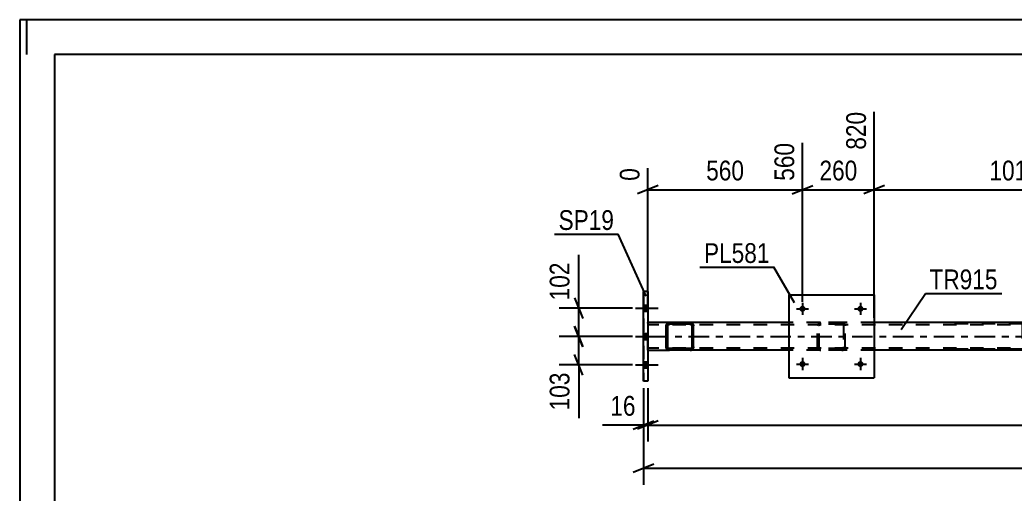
# Model space of a CAD drawing. Header units: millimetres. Extents: x 0 to 841, y 0 to 594.
# Drawn here: x 0 to 144.2, y 525.3 to 594 of the extents above; entities that cross this region are included whole.
import ezdxf

# ---------------------------------------------------------------- set-up
doc = ezdxf.new("R2010")
doc.units = ezdxf.units.MM
doc.linetypes.add('DXK_LINE_DOT2', pattern=[3.9198, 1.9599, -1.9599])
doc.linetypes.add('DXK_LINE_DOT3', pattern=[5.9187, 2.979, -0.9799, 0.9799, -0.9799])
doc.styles.add('Arial Narrow', font='ARIALN.TTF', dxfattribs={"height": 0.2})

# ---------------------------------------------------------------- blocks, each defined once
blk = doc.blocks.new('Unknown-814521683-1135')
at = {"color": 5, "linetype": 'Continuous'}
for p, q in [((841, 594), (0, 594)), ((0, 594), (0, 0)), ((1, 589), (1, 594)), ((836, 589), (5, 589)), ((5, 589), (5, 5))]:
    blk.add_line(p, q, dxfattribs=at)
blk = doc.blocks.new('Bolt-814521683-5010 - 4986')
at = {"linetype": 'Continuous'}
for points in [[(90.98, 551.83), (90.98, 552.71), (90.34, 552.71), (90.34, 551.83)], [(90.98, 551.83), (90.98, 552.71), (90.34, 552.71), (90.34, 551.83)], [(90.98, 551.83), (90.98, 552.71), (90.34, 552.71), (90.34, 551.83)], [(90.98, 547.73), (90.98, 548.61), (90.34, 548.61), (90.34, 547.73)], [(90.98, 547.73), (90.98, 548.61), (90.34, 548.61), (90.34, 547.73)], [(90.98, 543.63), (90.98, 544.51), (90.34, 544.51), (90.34, 543.63)], [(90.98, 543.63), (90.98, 544.51), (90.34, 544.51), (90.34, 543.63)], [(90.98, 543.63), (90.98, 544.51), (90.34, 544.51), (90.34, 543.63)]]:
    blk.add_hatch(color=1, dxfattribs=at).paths.add_polyline_path(points)
at = {"color": 1, "linetype": 'Continuous'}
for p, q in [((90.34, 552.71), (90.98, 552.71)), ((90.34, 552.71), (90.98, 552.71)), ((90.34, 552.71), (90.98, 552.71)), ((89.18, 552.27), (92.5, 552.27)), ((89.18, 552.27), (92.5, 552.27)), ((89.18, 552.27), (92.5, 552.27)), ((90.34, 551.83), (90.98, 551.83)), ((90.34, 551.83), (90.98, 551.83)), ((90.34, 551.83), (90.98, 551.83)), ((89.18, 548.17), (92.5, 548.17)), ((89.18, 548.17), (92.5, 548.17)), ((90.34, 548.61), (90.98, 548.61)), ((90.34, 548.61), (90.98, 548.61)), ((90.34, 547.73), (90.98, 547.73)), ((90.34, 547.73), (90.98, 547.73)), ((89.18, 544.07), (92.5, 544.07)), ((89.18, 544.07), (92.5, 544.07)), ((89.18, 544.07), (92.5, 544.07)), ((90.34, 544.51), (90.98, 544.51)), ((90.34, 544.51), (90.98, 544.51)), ((90.34, 544.51), (90.98, 544.51)), ((90.34, 543.63), (90.98, 543.63)), ((90.34, 543.63), (90.98, 543.63)), ((90.34, 543.63), (90.98, 543.63))]:
    blk.add_line(p, q, dxfattribs=at)
blk = doc.blocks.new('Part-814521683-5015 - 4986')
at = {"color": 2, "linetype": 'Continuous'}
for p, q in [((111.39, 550.17), (90.98, 550.17)), ((162.47, 550.17), (123.79, 550.17)), ((90.98, 546.17), (94.09, 546.17)), ((111.39, 546.17), (97.14, 546.17)), ((162.47, 546.17), (123.79, 546.17))]:
    blk.add_line(p, q, dxfattribs=at)
at = {"color": 7, "linetype": 'DXK_LINE_DOT2'}
for p, q in [((90.98, 550.17), (90.98, 550.17)), ((90.98, 550.17), (90.98, 546.17)), ((90.98, 546.17), (90.98, 550.17)), ((90.98, 550.17), (90.98, 550.17)), ((755.04, 549.85), (90.98, 549.85)), ((123.79, 550.17), (111.39, 550.17)), ((755.04, 546.49), (90.98, 546.49)), ((90.98, 546.17), (90.98, 546.17)), ((90.98, 546.17), (90.98, 546.17)), ((97.14, 546.17), (94.09, 546.17)), ((123.79, 546.17), (111.39, 546.17))]:
    blk.add_line(p, q, dxfattribs=at)
at = {"color": 7, "linetype": 'DXK_LINE_DOT3'}
blk.add_line((90.98, 548.17), (755.04, 548.17), dxfattribs=at)
blk = doc.blocks.new('Part-814521683-5082 - 4986')
at = {"color": 2, "linetype": 'Continuous'}
for p, q in [((90.98, 554.67), (90.34, 554.67)), ((90.34, 541.67), (90.34, 554.67)), ((90.98, 554.67), (90.98, 541.67)), ((90.98, 541.67), (90.34, 541.67))]:
    blk.add_line(p, q, dxfattribs=at)
at = {"color": 7, "linetype": 'DXK_LINE_DOT2'}
for p, q in [((90.34, 554.67), (90.34, 541.67)), ((90.98, 554.67), (90.98, 541.67))]:
    blk.add_line(p, q, dxfattribs=at)
blk = doc.blocks.new('Part-814521683-5083 - 4986')
at = {"color": 7, "linetype": 'DXK_LINE_DOT2'}
for p, q in [((149.16, 550.17), (133.83, 550.17)), ((149.16, 550.01), (133.83, 550.01)), ((145.27, 549.97), (145.24, 549.85)), ((145.24, 549.85), (145.24, 546.49)), ((145.41, 549.85), (145.43, 549.91)), ((145.41, 549.85), (145.41, 546.49)), ((145.43, 549.91), (145.46, 549.96)), ((145.59, 550.17), (145.45, 550.14)), ((145.46, 549.96), (145.52, 549.99)), ((145.52, 549.99), (145.59, 550.01)), ((149.29, 550.14), (149.16, 550.17)), ((149.16, 550.01), (149.23, 549.99)), ((149.23, 549.99), (149.25, 549.98)), ((149.25, 549.98), (149.28, 549.96)), ((149.28, 549.96), (149.32, 549.91)), ((149.32, 549.91), (149.33, 549.85)), ((149.33, 549.85), (149.33, 546.49)), ((149.5, 549.85), (149.48, 549.97)), ((149.5, 549.85), (149.5, 546.49)), ((149.16, 546.33), (133.83, 546.33)), ((149.16, 546.17), (133.83, 546.17)), ((145.24, 546.49), (145.27, 546.36)), ((145.43, 546.43), (145.41, 546.49)), ((145.46, 546.37), (145.43, 546.43)), ((145.45, 546.19), (145.59, 546.17)), ((145.52, 546.34), (145.46, 546.37)), ((145.59, 546.33), (145.52, 546.34)), ((149.16, 546.33), (149.23, 546.34)), ((149.16, 546.17), (149.29, 546.19)), ((149.23, 546.34), (149.25, 546.35)), ((149.25, 546.35), (149.28, 546.37)), ((149.32, 546.43), (149.28, 546.37)), ((149.33, 546.49), (149.32, 546.43)), ((149.48, 546.36), (149.5, 546.49))]:
    blk.add_line(p, q, dxfattribs=at)
for centre, start, end in [((145.57, 549.83), 110.7583, 155.68), ((149.17, 549.83), 24.32, 69.2417), ((145.57, 546.5), 204.32, 249.2417)]:
    blk.add_arc(centre, 0.331, start, end, dxfattribs=at)
blk = doc.blocks.new('Part-814521683-5146 - 4986')
at = {"color": 2, "linetype": 'Continuous'}
for p, q in [((93.65, 549.87), (93.62, 549.69)), ((93.62, 546.65), (93.62, 549.69)), ((93.86, 549.69), (93.88, 549.78)), ((93.86, 546.65), (93.86, 549.69)), ((93.88, 549.78), (93.93, 549.86)), ((94.1, 550.17), (93.91, 550.13)), ((93.93, 549.86), (94.01, 549.91)), ((94.01, 549.91), (94.1, 549.93)), ((97.14, 550.17), (94.1, 550.17)), ((97.14, 549.93), (94.1, 549.93)), ((97.32, 550.13), (97.14, 550.17)), ((97.14, 549.93), (97.23, 549.91)), ((97.23, 549.91), (97.31, 549.86)), ((97.31, 549.86), (97.36, 549.78)), ((97.36, 549.78), (97.38, 549.69)), ((97.38, 549.69), (97.38, 546.65)), ((97.62, 549.69), (97.58, 549.87)), ((97.62, 546.65), (97.62, 549.69)), ((93.62, 546.65), (93.65, 546.46)), ((93.88, 546.55), (93.86, 546.65)), ((93.93, 546.48), (93.88, 546.55)), ((97.36, 546.55), (97.31, 546.48)), ((97.38, 546.65), (97.36, 546.55)), ((97.58, 546.46), (97.62, 546.65)), ((93.91, 546.2), (94.1, 546.17)), ((94.01, 546.42), (93.93, 546.48)), ((94.1, 546.41), (94.01, 546.42)), ((97.14, 546.41), (94.1, 546.41)), ((97.14, 546.17), (94.1, 546.17)), ((97.23, 546.42), (97.14, 546.41)), ((97.14, 546.17), (97.32, 546.2)), ((97.31, 546.48), (97.23, 546.42))]:
    blk.add_line(p, q, dxfattribs=at)
at = {"color": 7, "linetype": 'DXK_LINE_DOT2'}
for p, q in [((93.62, 549.69), (93.65, 549.87)), ((93.91, 550.13), (94.1, 550.17)), ((97.14, 550.17), (97.32, 550.13)), ((97.58, 549.87), (97.62, 549.69)), ((93.65, 546.46), (93.62, 546.65)), ((97.62, 546.65), (97.58, 546.46)), ((94.1, 546.17), (93.91, 546.2)), ((97.32, 546.2), (97.14, 546.17))]:
    blk.add_line(p, q, dxfattribs=at)
at = {"color": 2, "linetype": 'Continuous'}
for centre, start, end in [((94.1, 549.69), 112.5, 157.5), ((97.14, 549.69), 22.5, 67.5), ((94.1, 546.65), 202.5, 247.5), ((97.14, 546.65), 292.5, 337.5)]:
    blk.add_arc(centre, 0.48, start, end, dxfattribs=at)
at = {"color": 7, "linetype": 'DXK_LINE_DOT2'}
for centre, start, end in [((94.1, 549.69), 112.5, 157.5), ((97.14, 549.69), 22.5, 67.5), ((94.1, 546.65), 202.5, 247.5), ((97.14, 546.65), 292.5, 337.5)]:
    blk.add_arc(centre, 0.48, start, end, dxfattribs=at)
blk = doc.blocks.new('Part-814521683-5151 - 4986')
at = {"color": 2, "linetype": 'Continuous'}
for p, q in [((111.39, 554.17), (111.39, 542.17)), ((111.39, 554.17), (123.79, 554.17)), ((123.79, 554.17), (123.79, 542.17)), ((111.39, 542.17), (123.79, 542.17))]:
    blk.add_line(p, q, dxfattribs=at)
blk = doc.blocks.new('Part-814521683-5152 - 4986')
at = {"color": 7, "linetype": 'DXK_LINE_DOT2'}
for p, q in [((115.59, 549.69), (115.63, 549.87)), ((115.63, 549.87), (115.59, 549.69)), ((115.59, 546.65), (115.59, 549.69)), ((115.83, 549.69), (115.85, 549.78)), ((115.83, 546.65), (115.83, 549.69)), ((115.85, 549.78), (115.9, 549.86)), ((115.89, 550.13), (116.07, 550.17)), ((116.07, 550.17), (115.89, 550.13)), ((115.9, 549.86), (115.98, 549.91)), ((115.98, 549.91), (116.07, 549.93)), ((119.11, 550.17), (116.07, 550.17)), ((119.11, 549.93), (116.07, 549.93)), ((119.11, 550.17), (119.3, 550.13)), ((119.3, 550.13), (119.11, 550.17)), ((119.11, 549.93), (119.21, 549.91)), ((119.21, 549.91), (119.28, 549.86)), ((119.28, 549.86), (119.34, 549.78)), ((119.34, 549.78), (119.35, 549.69)), ((119.35, 549.69), (119.35, 546.65)), ((119.56, 549.87), (119.59, 549.69)), ((119.59, 549.69), (119.56, 549.87)), ((119.59, 546.65), (119.59, 549.69)), ((115.63, 546.46), (115.59, 546.65)), ((115.59, 546.65), (115.63, 546.46)), ((115.85, 546.55), (115.83, 546.65)), ((115.9, 546.48), (115.85, 546.55)), ((119.34, 546.55), (119.28, 546.48)), ((119.35, 546.65), (119.34, 546.55)), ((119.59, 546.65), (119.56, 546.46)), ((119.56, 546.46), (119.59, 546.65)), ((116.07, 546.17), (115.89, 546.2)), ((115.89, 546.2), (116.07, 546.17)), ((115.98, 546.42), (115.9, 546.48)), ((116.07, 546.41), (115.98, 546.42)), ((119.11, 546.41), (116.07, 546.41)), ((119.11, 546.17), (116.07, 546.17)), ((119.21, 546.42), (119.11, 546.41)), ((119.3, 546.2), (119.11, 546.17)), ((119.11, 546.17), (119.3, 546.2)), ((119.28, 546.48), (119.21, 546.42))]:
    blk.add_line(p, q, dxfattribs=at)
at = {"color": 7, "linetype": 'DXK_LINE_DOT3'}
blk.add_line((117.59, 548.17), (117.59, 548.17), dxfattribs=at)
at = {"color": 7, "linetype": 'DXK_LINE_DOT2'}
for centre, start, end in [((116.07, 549.69), 112.5, 157.5), ((116.07, 549.69), 112.5, 157.5), ((119.11, 549.69), 22.5, 67.5), ((119.11, 549.69), 22.5, 67.5), ((116.07, 546.65), 202.5, 247.5), ((116.07, 546.65), 202.5, 247.5), ((119.11, 546.65), 292.5, 337.5), ((119.11, 546.65), 292.5, 337.5)]:
    blk.add_arc(centre, 0.48, start, end, dxfattribs=at)
blk = doc.blocks.new('Bolt-814521683-5170 - 4986')
at = {"linetype": 'Continuous'}
for points in [[(113.83, 552.17, -1), (112.95, 552.17, -1)], [(122.23, 552.17, -1), (121.35, 552.17, -1)]]:
    blk.add_hatch(color=1, dxfattribs=at).paths.add_polyline_path(points)
at = {"color": 1, "linetype": 'Continuous'}
for p, q in [((113.39, 553.05), (113.39, 551.29)), ((121.79, 553.05), (121.79, 551.29)), ((112.51, 552.17), (114.27, 552.17)), ((120.91, 552.17), (122.67, 552.17))]:
    blk.add_line(p, q, dxfattribs=at)
blk = doc.blocks.new('Bolt-814521683-5171 - 4986')
at = {"linetype": 'Continuous'}
for points in [[(113.83, 544.17, -1), (112.95, 544.17, -1)], [(122.23, 544.17, -1), (121.35, 544.17, -1)]]:
    blk.add_hatch(color=1, dxfattribs=at).paths.add_polyline_path(points)
at = {"color": 1, "linetype": 'Continuous'}
for p, q in [((112.51, 544.17), (114.27, 544.17)), ((113.39, 545.05), (113.39, 543.29)), ((120.91, 544.17), (122.67, 544.17)), ((121.79, 545.05), (121.79, 543.29))]:
    blk.add_line(p, q, dxfattribs=at)
blk = doc.blocks.new('StraightDimension-814521683-5229 - 4986')
at = {"color": 7, "linetype": 'Continuous'}
for p, q in [((80.38, 549.67), (81.58, 546.67)), ((88.75, 548.17), (78.13, 548.17)), ((80.98, 544.07), (80.98, 548.17)), ((81.58, 542.57), (80.38, 545.57)), ((88.75, 544.07), (78.13, 544.07)), ((80.98, 544.07), (80.98, 536.33)), ((80.98, 544.07), (80.98, 536.33))]:
    blk.add_line(p, q, dxfattribs=at)
at = {"color": 0}
blk.add_wipeout([(80.23, 543.54), (76.03, 543.54), (76.03, 536.86), (80.23, 536.86)], dxfattribs=at)
at = {"color": 3, "style": 'Arial Narrow'}
blk.add_text('103', height=2.863, rotation=90.0002, dxfattribs=at).set_placement((79.63, 537.46))
blk = doc.blocks.new('StraightDimension-814521683-5855 - 4986')
at = {"color": 7, "linetype": 'Continuous'}
for p, q in [((90.34, 540.67), (90.34, 526.68)), ((91.84, 529.68), (88.84, 528.48)), ((90.34, 529.08), (797.6, 529.08))]:
    blk.add_line(p, q, dxfattribs=at)
blk = doc.blocks.new('StraightDimension-814521683-8673 - 4986')
at = {"color": 7, "linetype": 'Continuous'}
for p, q in [((90.98, 540.67), (90.98, 532.94)), ((92.48, 535.94), (89.48, 534.74)), ((90.98, 535.34), (796.96, 535.34))]:
    blk.add_line(p, q, dxfattribs=at)
blk = doc.blocks.new('StraightDimension-814521683-5242 - 4986')
at = {"color": 7, "linetype": 'Continuous'}
for p, q in [((80.98, 552.27), (80.98, 560)), ((80.98, 552.27), (80.98, 560)), ((80.38, 553.77), (81.58, 550.77)), ((88.75, 552.27), (78.13, 552.27)), ((80.98, 548.17), (80.98, 552.27)), ((81.58, 546.67), (80.38, 549.67)), ((88.75, 548.17), (78.13, 548.17))]:
    blk.add_line(p, q, dxfattribs=at)
at = {"color": 0}
blk.add_wipeout([(80.23, 559.48), (76.03, 559.48), (76.03, 552.79), (80.23, 552.79)], dxfattribs=at)
at = {"color": 3, "style": 'Arial Narrow'}
blk.add_text('102', height=2.863, rotation=90.0002, dxfattribs=at).set_placement((79.63, 553.39))
blk = doc.blocks.new('StraightDimension-814521683-5308 - 4986')
at = {"color": 7, "linetype": 'Continuous'}
for p, q in [((113.39, 553.17), (113.39, 576.2)), ((90.98, 551.78), (90.98, 572.54)), ((92.48, 570.01), (89.48, 568.81)), ((111.89, 568.81), (114.89, 570.01)), ((90.98, 569.41), (113.39, 569.41))]:
    blk.add_line(p, q, dxfattribs=at)
at = {"color": 0}
blk.add_wipeout([(105.53, 570.16), (105.53, 574.36), (98.84, 574.36), (98.84, 570.16)], dxfattribs=at)
at = {"color": 3, "style": 'Arial Narrow'}
blk.add_text('560', height=2.863, dxfattribs=at).set_placement((99.44, 570.76))
at = {"color": 0, "linetype": 'Continuous'}
for points in [[(112.79, 576.8), (108.59, 576.8), (108.59, 570.11), (112.79, 570.11)], [(90.38, 573.14), (86.18, 573.14), (86.18, 570.11), (90.38, 570.11)]]:
    blk.add_wipeout(points, dxfattribs=at)
at = {"color": 3, "linetype": 'Continuous', "style": 'Arial Narrow'}
for s, height, p in [('560', 2.863, (112.19, 570.71)), ('0', 2.86, (89.78, 570.71))]:
    blk.add_text(s, height=height, rotation=90.0002, dxfattribs=at).set_placement(p)
blk = doc.blocks.new('StraightDimension-814521683-5321 - 4986')
at = {"color": 7, "linetype": 'Continuous'}
for p, q in [((123.79, 550.85), (123.79, 580.7)), ((113.39, 553.17), (113.39, 576.2)), ((111.89, 568.81), (114.89, 570.01)), ((125.29, 570.01), (122.29, 568.81)), ((113.39, 569.41), (123.79, 569.41))]:
    blk.add_line(p, q, dxfattribs=at)
at = {"color": 0}
blk.add_wipeout([(121.94, 570.16), (121.94, 574.36), (115.25, 574.36), (115.25, 570.16)], dxfattribs=at)
at = {"color": 3, "style": 'Arial Narrow'}
blk.add_text('260', height=2.863, dxfattribs=at).set_placement((115.85, 570.76))
at = {"color": 0, "linetype": 'Continuous'}
blk.add_wipeout([(123.19, 581.3), (118.99, 581.3), (118.99, 574.61), (123.19, 574.61)], dxfattribs=at)
at = {"color": 3, "linetype": 'Continuous', "style": 'Arial Narrow'}
blk.add_text('820', height=2.863, rotation=90.0002, dxfattribs=at).set_placement((122.59, 575.21))
blk = doc.blocks.new('StraightDimension-814521683-5334 - 4986')
at = {"color": 7, "linetype": 'Continuous'}
for p, q in [((123.79, 550.85), (123.79, 580.7)), ((164.47, 553.17), (164.47, 578.02)), ((125.29, 570.01), (122.29, 568.81)), ((162.97, 568.81), (165.97, 570.01)), ((123.79, 569.41), (164.47, 569.41))]:
    blk.add_line(p, q, dxfattribs=at)
at = {"color": 0}
blk.add_wipeout([(148.39, 570.16), (148.39, 574.36), (139.88, 574.36), (139.88, 570.16)], dxfattribs=at)
at = {"color": 3, "style": 'Arial Narrow'}
blk.add_text('1017', height=2.863, dxfattribs=at).set_placement((140.48, 570.76))
at = {"color": 0, "linetype": 'Continuous'}
blk.add_wipeout([(163.87, 578.62), (159.67, 578.62), (159.67, 570.11), (163.87, 570.11)], dxfattribs=at)
at = {"color": 3, "linetype": 'Continuous', "style": 'Arial Narrow'}
blk.add_text('1837', height=2.863, rotation=90.0002, dxfattribs=at).set_placement((163.27, 570.71))
blk = doc.blocks.new('StraightDimension-814521683-8674 - 4986')
at = {"color": 7, "linetype": 'Continuous'}
for p, q in [((90.34, 540.67), (90.34, 532.94)), ((90.98, 540.67), (90.98, 532.94)), ((90.34, 535.34), (84.43, 535.34)), ((90.34, 535.34), (84.43, 535.34)), ((88.84, 534.74), (91.84, 535.94)), ((92.48, 535.94), (89.48, 534.74)), ((90.34, 535.34), (90.98, 535.34))]:
    blk.add_line(p, q, dxfattribs=at)
at = {"color": 0}
blk.add_wipeout([(89.81, 536.09), (89.81, 540.29), (84.95, 540.29), (84.95, 536.09)], dxfattribs=at)
at = {"color": 3, "style": 'Arial Narrow'}
blk.add_text('16', height=2.863, dxfattribs=at).set_placement((85.55, 536.69))
blk = doc.blocks.new('Mark-814521683-5011 - 4986')
at = {"color": 0}
blk.add_wipeout([(141.67, 555), (141.67, 558), (131.8, 558), (131.8, 555)], dxfattribs=at)
blk.add_wipeout([(141.67, 555), (141.67, 558), (131.8, 558), (131.8, 555)], dxfattribs=at)
at = {"color": 30, "linetype": 'Continuous'}
for p, q in [((127.68, 549.19), (131.2, 554.4)), ((131.2, 554.4), (142.27, 554.4))]:
    blk.add_line(p, q, dxfattribs=at)
at = {"color": 3, "style": 'Arial Narrow'}
blk.add_text('TR915', height=2.863, dxfattribs=at).set_placement((131.8, 555))
blk = doc.blocks.new('Mark-814521683-5078 - 4986')
at = {"color": 0}
blk.add_wipeout([(86.09, 563.59), (86.09, 566.59), (78.05, 566.59), (78.05, 563.59)], dxfattribs=at)
blk.add_wipeout([(86.09, 563.59), (86.09, 566.59), (78.05, 566.59), (78.05, 563.59)], dxfattribs=at)
at = {"color": 30, "linetype": 'Continuous'}
for p in [(77.45, 562.99), (90.73, 553.99)]:
    blk.add_line(p, (86.69, 562.99), dxfattribs=at)
at = {"color": 3, "style": 'Arial Narrow'}
blk.add_text('SP19', height=2.863, dxfattribs=at).set_placement((78.05, 563.59))
blk = doc.blocks.new('Mark-814521683-5147 - 4986')
at = {"color": 0}
blk.add_wipeout([(108.62, 558.81), (108.62, 561.81), (99.12, 561.81), (99.12, 558.81)], dxfattribs=at)
blk.add_wipeout([(108.62, 558.81), (108.62, 561.81), (99.12, 561.81), (99.12, 558.81)], dxfattribs=at)
at = {"color": 30, "linetype": 'Continuous'}
for p in [(98.52, 558.21), (112.22, 553.02)]:
    blk.add_line(p, (109.22, 558.21), dxfattribs=at)
at = {"color": 3, "style": 'Arial Narrow'}
blk.add_text('PL581', height=2.863, dxfattribs=at).set_placement((99.12, 558.81))

msp = doc.modelspace()

# ---------------------------------------------------------------- block references
for name in ['Unknown-814521683-1135', 'Part-814521683-5082 - 4986', 'Part-814521683-5151 - 4986', 'Bolt-814521683-5010 - 4986', 'Bolt-814521683-5170 - 4986', 'Part-814521683-5015 - 4986', 'Part-814521683-5146 - 4986', 'Part-814521683-5152 - 4986', 'Part-814521683-5083 - 4986', 'Bolt-814521683-5171 - 4986']:
    msp.add_blockref(name, (0, 0))

# ---------------------------------------------------------------- next in the draw order: block references
msp.add_blockref('StraightDimension-814521683-5229 - 4986', (0, 0))

# ---------------------------------------------------------------- next in the draw order: block references
for name in ['StraightDimension-814521683-5242 - 4986', 'StraightDimension-814521683-5855 - 4986']:
    msp.add_blockref(name, (0, 0))

# ---------------------------------------------------------------- next in the draw order: block references
for name in ['StraightDimension-814521683-5308 - 4986', 'StraightDimension-814521683-8673 - 4986']:
    msp.add_blockref(name, (0, 0))

# ---------------------------------------------------------------- next in the draw order: block references
for name in ['StraightDimension-814521683-5321 - 4986', 'Mark-814521683-5078 - 4986', 'StraightDimension-814521683-8674 - 4986']:
    msp.add_blockref(name, (0, 0))

# ---------------------------------------------------------------- next in the draw order: block references
for name in ['StraightDimension-814521683-5334 - 4986', 'Mark-814521683-5147 - 4986']:
    msp.add_blockref(name, (0, 0))

# ---------------------------------------------------------------- next in the draw order: block references
msp.add_blockref('Mark-814521683-5011 - 4986', (0, 0))

doc.saveas('drawing.dxf')
